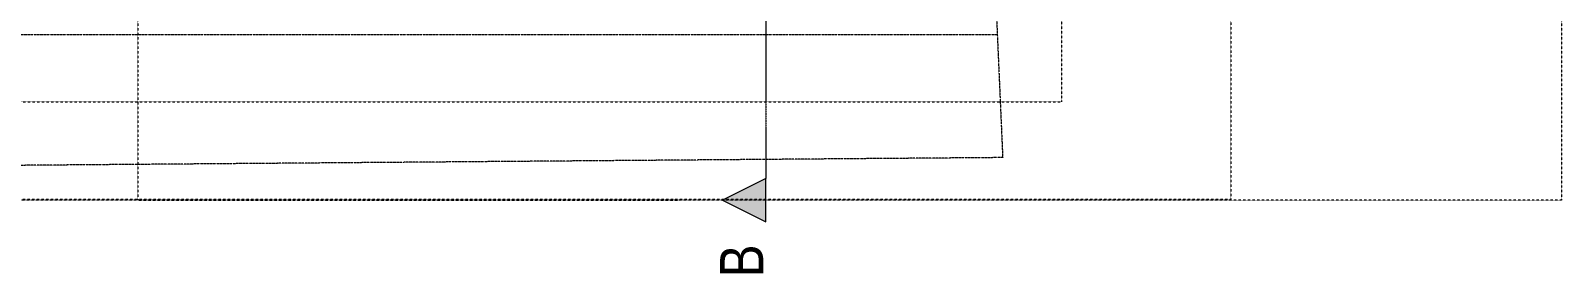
# Model space of a CAD drawing. Header units: centimetres. Extents: x -4990 to 114398, y -61489 to -12305.
# Drawn here: x 62311 to 64082, y -15553 to -15273 of the extents above; entities that cross this region are included whole.
import ezdxf

# ---------------------------------------------------------------- set-up
doc = ezdxf.new("R2010")
doc.units = ezdxf.units.CM
doc.header["$LTSCALE"] = 0.5
for name, pattern in [('Mixte 15', [0.93, 0.75, -0.065, 0.05, -0.065]), ('Mixte 8_2 tirets', [0.695, 0.4, -0.065, 0.05, -0.065, 0.05, -0.065]), ('Points 2', [0.1, 0, -0.1])]:
    doc.linetypes.add(name, pattern=pattern)
for name, color, linetype in [('1  Hachures', 7, 'CONTINUOUS'), ('6 Traits de Coupes', 7, 'CONTINUOUS'), ('7 ABORDS', 7, 'CONTINUOUS')]:
    doc.layers.add(name, color=color, linetype=linetype)
doc.styles.add('STYLE_GENERE_2', font='')
doc.styles.get('STYLE_GENERE_2').set_extended_font_data('Univers LT 57 Condensed')

msp = doc.modelspace()

# ---------------------------------------------------------------- hatches: boundary and pattern name
at = {"layer": '1  Hachures', "linetype": 'Continuous', "lineweight": 0, "true_color": 0x828282}
msp.add_hatch(color=8, dxfattribs=at).paths.add_polyline_path([(63161.508, -15493.794), (63161.508, -15443.794), (63111.508, -15468.794)], flags=0)

# ---------------------------------------------------------------- linework, layer by layer
at = {"layer": '6 Traits de Coupes', "color": 142, "linetype": 'Points 2', "lineweight": 0, "true_color": 0x009de0}
for p, q in [((62434.785, -12882.714), (62434.785, -15468.794)), ((63699.476, -12881.75), (63699.476, -15467.83)), ((64082.109, -12882.714), (64082.109, -15468.794)), ((63504.265, -15354.878), (63504.265, -13612.632)), ((60776.759, -15354.878), (63504.265, -15354.878)), ((64082.109, -15468.794), (61190.548, -15468.794)), ((63699.476, -15467.83), (61743.317, -15467.83)), ((62434.785, -15468.794), (63061.508, -15468.794))]:
    msp.add_line(p, q, dxfattribs=at)
at = {"layer": '6 Traits de Coupes', "color": 142, "linetype": 'Mixte 15', "lineweight": 0, "true_color": 0x009de0}
msp.add_line((63161.508, -14202.511), (63161.508, -15443.794), dxfattribs=at)
at = {"layer": '6 Traits de Coupes', "color": 8, "linetype": 'Continuous', "lineweight": 0, "true_color": 0x828282}
for p, q in [((63161.508, -15443.794), (63111.508, -15468.794)), ((63161.508, -15493.794), (63161.508, -15443.794)), ((63111.508, -15468.794), (63161.508, -15493.794))]:
    msp.add_line(p, q, dxfattribs=at)
at = {"layer": '7 ABORDS', "color": 30, "linetype": 'Mixte 8_2 tirets', "lineweight": 0, "true_color": 0xf5970a}
for p, q in [((63331.382, -13067.514), (63429.421, -15277.639)), ((63429.421, -15277.639), (60358.233, -15277.639)), ((63429.421, -15277.639), (63435.659, -15419.517)), ((63435.659, -15419.517), (60854.976, -15439.966))]:
    msp.add_line(p, q, dxfattribs=at)

# ---------------------------------------------------------------- texts
at = {"layer": '6 Traits de Coupes', "color": 8, "linetype": 'Continuous', "lineweight": 0, "true_color": 0x828282, "insert": (63158.651, -15558.166), "char_height": 50, "attachment_point": 7, "rotation": 90, "style": 'STYLE_GENERE_2'}
msp.add_mtext('{B}', dxfattribs=at)

doc.saveas('drawing.dxf')
